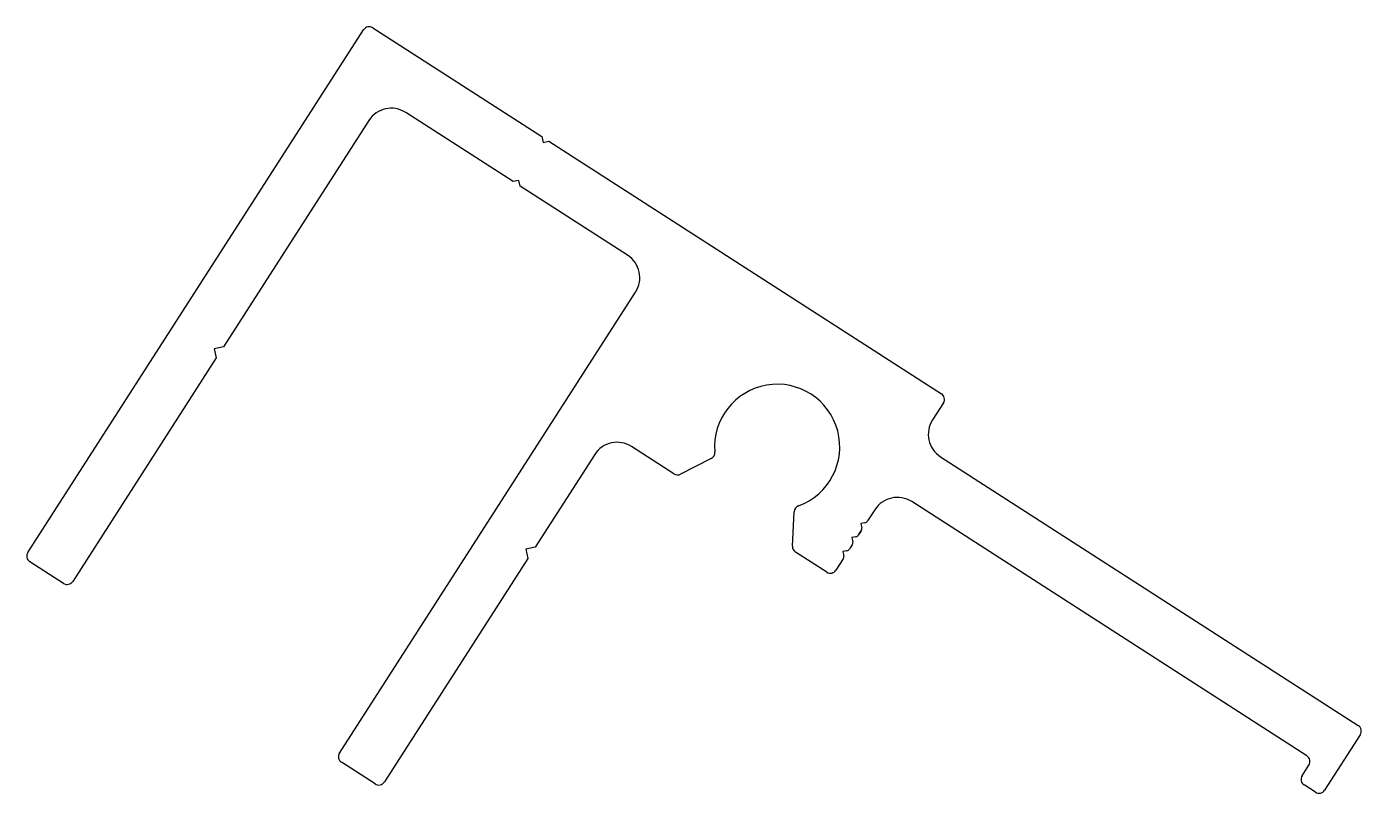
# Model space of a CAD drawing. Extents: x -47.4 to 32.6, y 1.4 to 47.3.
import ezdxf

# ---------------------------------------------------------------- set-up
doc = ezdxf.new("R2010")
doc.units = 0
doc.layers.add('1', color=4, linetype='CONTINUOUS')

msp = doc.modelspace()

# ---------------------------------------------------------------- linework, layer by layer
at = {"layer": '1', "color": 7, "linetype": 'CONTINUOUS'}
for p, q in [((-26.634, 47.235), (-16.499, 40.718)), ((-47.306, 15.825), (-27.187, 47.115)), ((-26.875, 41.683), (-35.583, 28.141)), ((-18.229, 38.026), (-24.664, 42.163)), ((-16.499, 40.718), (-16.424, 40.372)), ((-16.424, 40.372), (-16.078, 40.447)), ((-16.078, 40.447), (7.431, 25.331)), ((-17.884, 38.101), (-18.229, 38.026)), ((-17.809, 37.756), (-17.884, 38.101)), ((-11.374, 33.618), (-17.809, 37.756)), ((-28.633, 3.818), (-10.894, 31.407)), ((-35.583, 28.141), (-36.135, 28.021)), ((-36.135, 28.021), (-36.015, 27.468)), ((-36.015, 27.468), (-44.615, 14.094)), ((7.551, 24.778), (6.902, 23.768)), ((-13.34, 21.686), (-16.91, 16.134)), ((-8.589, 20.533), (-11.129, 22.166)), ((-6.358, 21.457), (-8.189, 20.513)), ((7.383, 21.557), (32.406, 5.467)), ((29.33, 3.641), (5.652, 18.866)), ((-1.488, 16.205), (-1.39, 18.262)), ((2.853, 17.606), (2.617, 17.555)), ((3.441, 18.385), (3.01, 17.715)), ((3.01, 17.715), (3.01, 17.715)), ((2.628, 17.121), (2.469, 16.874)), ((2.469, 16.874), (2.628, 17.121)), ((2.628, 17.121), (2.469, 16.874)), ((2.469, 16.874), (2.628, 17.121)), ((2.628, 17.121), (2.469, 16.874)), ((2.61, 17.545), (2.662, 17.309)), ((-16.91, 16.134), (-17.462, 16.014)), ((-17.462, 16.014), (-17.342, 15.461)), ((2.087, 16.279), (1.929, 16.033)), ((2.07, 16.704), (2.121, 16.468)), ((2.312, 16.765), (2.076, 16.714)), ((-45.168, 13.974), (-47.186, 15.272)), ((-17.342, 15.461), (-25.942, 2.087)), ((0.563, 14.648), (-1.305, 15.849)), ((1.546, 15.438), (1.115, 14.768)), ((1.529, 15.863), (1.58, 15.627)), ((1.771, 15.924), (1.535, 15.873)), ((32.526, 4.914), (30.39, 1.592)), ((-26.495, 1.967), (-28.513, 3.265)), ((29.044, 2.457), (29.45, 3.088)), ((29.837, 1.472), (29.164, 1.905))]:
    msp.add_line(p, q, dxfattribs=at)
for centre, radius, start, end in [((-26.851, 46.898), 0.4, 57.25896, 147.25896), ((-25.529, 40.818), 1.6, 57.25896, 147.25896), ((-12.24, 32.272), 1.6, 327.25896, 57.25896), ((-2.405, 22.144), 3.75, 289.93129, 184.58663), ((7.215, 24.994), 0.4, 327.25896, 57.25896), ((8.248, 22.903), 1.6, 147.25896, 237.25896), ((-11.994, 20.82), 1.6, 57.25896, 147.25896), ((-6.541, 21.812), 0.4, 297.25921, 4.58663), ((-8.372, 20.869), 0.4, 237.25896, 297.25921), ((-0.99, 18.243), 0.4, 109.93129, 177.2587), ((4.787, 17.52), 1.6, 57.25896, 147.25896), ((2.8, 17.85), 0.25, 282.25896, 327.25896), ((2.259, 17.009), 0.25, 282.25896, 327.25896), ((2.618, 17.547), 0.008, 102.25896, 192.25896), ((2.418, 17.256), 0.25, 327.25896, 12.25896), ((-1.089, 16.186), 0.4, 177.2587, 237.25896), ((1.718, 16.168), 0.25, 282.25896, 327.25896), ((2.077, 16.706), 0.008, 102.25896, 192.25896), ((1.877, 16.415), 0.25, 327.25896, 12.25896), ((-46.97, 15.608), 0.4, 147.25896, 237.25888), ((1.537, 15.865), 0.008, 102.25896, 192.25896), ((1.336, 15.574), 0.25, 327.25896, 12.25896), ((0.779, 14.985), 0.4, 237.25896, 327.25896), ((-44.951, 14.31), 0.4, 237.25888, 327.25896), ((32.19, 5.131), 0.4, 327.25884, 57.25896), ((-28.297, 3.602), 0.4, 147.25896, 237.25896), ((29.113, 3.304), 0.4, 327.25896, 57.25896), ((29.381, 2.241), 0.4, 147.25896, 237.25896), ((-26.278, 2.304), 0.4, 237.25896, 327.25896), ((30.054, 1.808), 0.4, 237.25896, 327.25884)]:
    msp.add_arc(centre, radius, start, end, dxfattribs=at)

doc.saveas('drawing.dxf')
